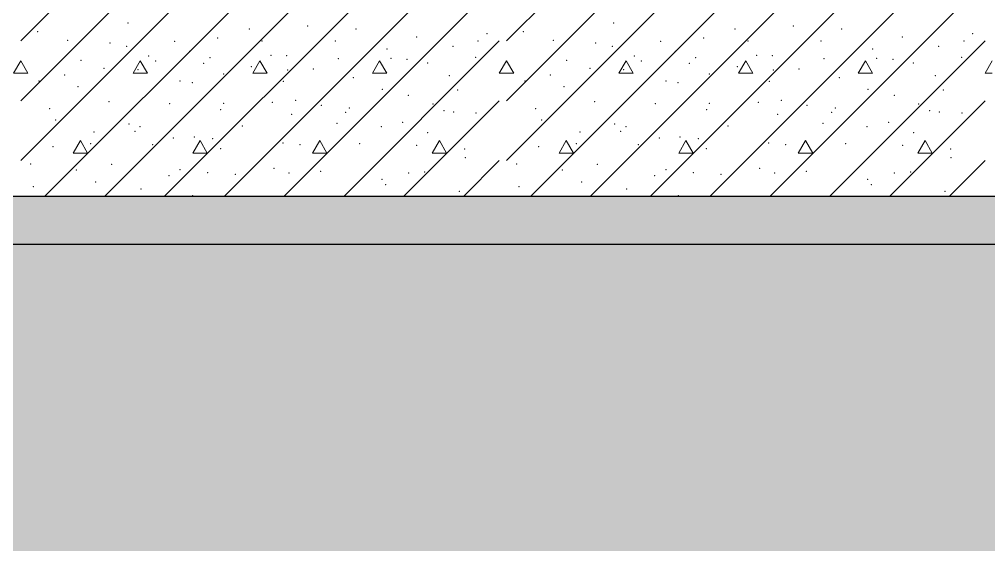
# Model space of a CAD drawing. Header units: millimetres. Extents: x 18162 to 7085488, y 72188 to 247925.
# Drawn here: x 3679762 to 3681787, y 88441 to 89538 of the extents above; entities that cross this region are included whole.
import ezdxf

# ---------------------------------------------------------------- set-up
doc = ezdxf.new("R2010")
doc.units = ezdxf.units.MM
doc.header["$MEASUREMENT"] = 0
doc.layers.add('Drawing & Figure', color=7, linetype='Continuous')
doc.layers.add('Structural - Bearing', color=7, linetype='Continuous')

# ---------------------------------------------------------------- blocks, each defined once
blk = doc.blocks.new('*X953', base_point=(3761974.7, 95118))
at = {"layer": 'Structural - Bearing', "color": 7, "linetype": 'Continuous', "lineweight": 9}
for p, q in [((3679764.7, 89242.9), (3680639.7, 90117.9)), ((3679764.7, 89367.9), (3680514.7, 90117.9)), ((3679764.7, 89492.9), (3680389.7, 90117.9)), ((3679814.8, 89168), (3680764.7, 90117.9)), ((3680779.8, 89242.9), (3681654.8, 90117.9)), ((3680779.8, 89367.9), (3681529.8, 90117.9)), ((3680779.8, 89492.9), (3681404.8, 90117.9)), ((3680829.9, 89168), (3681779.8, 90117.9)), ((3679939.8, 89168), (3680764.7, 89992.9)), ((3680954.9, 89168), (3681779.8, 89992.9)), ((3680064.8, 89168), (3680764.7, 89867.9)), ((3681079.9, 89168), (3681779.8, 89867.9)), ((3680189.8, 89168), (3680764.7, 89742.9)), ((3681204.9, 89168), (3681779.8, 89742.9)), ((3680314.8, 89168), (3680764.7, 89617.9)), ((3681329.9, 89168), (3681779.8, 89617.9)), ((3680439.8, 89168), (3680764.7, 89492.9)), ((3681454.9, 89168), (3681779.8, 89492.9)), ((3679749.5, 89425.3), (3679764.7, 89451.3)), ((3679779.8, 89425.3), (3679764.7, 89451.3)), ((3680014.7, 89451.3), (3679999.7, 89425.2)), ((3680029.8, 89425.3), (3680014.7, 89451.3)), ((3680264.7, 89451.3), (3680249.7, 89425.2)), ((3680279.8, 89425.3), (3680264.7, 89451.3)), ((3680514.7, 89451.3), (3680499.7, 89425.2)), ((3680529.8, 89425.3), (3680514.7, 89451.3)), ((3680764.7, 89425.3), (3680779.8, 89451.3)), ((3680794.9, 89425.3), (3680779.8, 89451.3)), ((3681029.8, 89451.3), (3681014.9, 89425.2)), ((3681044.9, 89425.3), (3681029.8, 89451.3)), ((3681279.8, 89451.3), (3681264.9, 89425.2)), ((3681294.9, 89425.3), (3681279.8, 89451.3)), ((3681529.8, 89451.3), (3681514.9, 89425.2)), ((3681544.9, 89425.3), (3681529.8, 89451.3)), ((3681779.8, 89425.3), (3681794.9, 89451.3)), ((3679764.7, 89425.2), (3679749.5, 89425.3)), ((3679764.7, 89425.2), (3679779.8, 89425.3)), ((3679999.7, 89425.2), (3680029.8, 89425.3)), ((3680249.7, 89425.2), (3680279.8, 89425.3)), ((3680499.7, 89425.2), (3680529.8, 89425.3)), ((3680779.8, 89425.2), (3680764.7, 89425.3)), ((3680779.8, 89425.2), (3680794.9, 89425.3)), ((3681014.9, 89425.2), (3681044.9, 89425.3)), ((3681264.9, 89425.2), (3681294.9, 89425.3)), ((3681514.9, 89425.2), (3681544.9, 89425.3)), ((3681794.9, 89425.2), (3681779.8, 89425.3)), ((3680564.8, 89168), (3680764.7, 89367.9)), ((3681579.9, 89168), (3681779.8, 89367.9)), ((3679874.5, 89258.6), (3679889.7, 89284.6)), ((3679889.7, 89284.6), (3679904.6, 89258.6)), ((3680124.5, 89258.6), (3680139.7, 89284.6)), ((3680139.7, 89284.6), (3680154.6, 89258.6)), ((3680374.5, 89258.6), (3680389.7, 89284.6)), ((3680389.7, 89284.6), (3680404.6, 89258.6)), ((3680624.5, 89258.6), (3680639.7, 89284.6)), ((3680639.7, 89284.6), (3680654.6, 89258.6)), ((3680889.7, 89258.6), (3680904.8, 89284.6)), ((3680904.8, 89284.6), (3680919.7, 89258.6)), ((3681139.7, 89258.6), (3681154.8, 89284.6)), ((3681154.8, 89284.6), (3681169.7, 89258.6)), ((3681389.7, 89258.6), (3681404.8, 89284.6)), ((3681404.8, 89284.6), (3681419.7, 89258.6)), ((3681639.7, 89258.6), (3681654.8, 89284.6)), ((3681654.8, 89284.6), (3681669.7, 89258.6)), ((3679904.6, 89258.6), (3679874.5, 89258.6)), ((3680154.6, 89258.6), (3680124.5, 89258.6)), ((3680404.6, 89258.6), (3680374.5, 89258.6)), ((3680654.6, 89258.6), (3680624.5, 89258.6)), ((3680919.7, 89258.6), (3680889.7, 89258.6)), ((3681169.7, 89258.6), (3681139.7, 89258.6)), ((3681419.7, 89258.6), (3681389.7, 89258.6)), ((3681669.7, 89258.6), (3681639.7, 89258.6)), ((3680689.8, 89168), (3680764.7, 89242.9)), ((3681704.9, 89168), (3681779.8, 89242.9))]:
    blk.add_line(p, q, dxfattribs=at)
for p in [(3679988.9, 89530.3), (3680364.5, 89523.9), (3681004.1, 89530.3), (3681379.6, 89523.9), (3679799.9, 89512), (3680242.2, 89517.5), (3680465.4, 89517.5), (3680592, 89501.4), (3680739.2, 89507.7), (3680815, 89512), (3681257.3, 89517.5), (3681480.5, 89517.5), (3681607.2, 89501.4), (3681754.3, 89507.7), (3679862.9, 89494.3), (3679951.1, 89488.7), (3679986, 89481.5), (3680086.6, 89491.7), (3680176.4, 89499), (3680269.3, 89492.8), (3680421.9, 89492.7), (3680667.8, 89481.5), (3680720.5, 89492.8), (3680878, 89494.3), (3680966.2, 89488.7), (3681001.1, 89481.5), (3681101.7, 89491.7), (3681191.6, 89499), (3681284.4, 89492.8), (3681437, 89492.7), (3681683, 89481.5), (3681735.6, 89492.8), (3680031.9, 89461.6), (3680117.8, 89471.1), (3680287.8, 89462.9), (3680320.3, 89461.9), (3680530, 89476.3), (3681047, 89461.6), (3681133, 89471.1), (3681302.9, 89462.9), (3681335.4, 89461.9), (3681545.1, 89476.3), (3679890.7, 89452.6), (3680046.6, 89451.2), (3680146.8, 89446.2), (3680160.3, 89457.7), (3680428.4, 89455.7), (3680538.3, 89456.5), (3680572.2, 89454.1), (3680615.1, 89447.1), (3680715.6, 89458.7), (3680905.8, 89452.6), (3681061.8, 89451.2), (3681162, 89446.2), (3681175.5, 89457.7), (3681443.6, 89455.7), (3681553.4, 89456.5), (3681587.3, 89454.1), (3681630.3, 89447.1), (3681730.7, 89458.7), (3679856.7, 89421.7), (3679939.1, 89435.6), (3680009.8, 89433.1), (3680188.9, 89424), (3680246.8, 89439.4), (3680322.3, 89432), (3680375.9, 89434), (3680660.5, 89420.4), (3680660.5, 89420.4), (3680871.8, 89421.7), (3680954.2, 89435.6), (3681024.9, 89433.1), (3681204, 89424), (3681262, 89439.4), (3681337.4, 89432), (3681391, 89434), (3681675.7, 89420.4), (3681675.7, 89420.4), (3679803.1, 89409.5), (3680097.7, 89409.2), (3680123.1, 89405.8), (3680313.8, 89408.5), (3680460, 89415.9), (3680818.2, 89409.5), (3681112.9, 89409.2), (3681138.2, 89405.8), (3681328.9, 89408.5), (3681475.1, 89415.9), (3679884.8, 89397.3), (3680520.1, 89391.9), (3680677.9, 89390.3), (3680900, 89397.3), (3681535.3, 89391.9), (3681693, 89390.3), (3679949.2, 89366.1), (3680075.8, 89361.8), (3680188.9, 89362.2), (3680290.9, 89364.5), (3680339.4, 89369), (3680574.9, 89379), (3680626.2, 89361.4), (3680964.3, 89366.1), (3681091, 89361.8), (3681204, 89362.2), (3681306, 89364.5), (3681354.5, 89369), (3681590, 89379), (3681641.4, 89361.4), (3679825.5, 89351.5), (3680182.7, 89349.1), (3680331.1, 89339.8), (3680392.9, 89358.3), (3680444, 89343.4), (3680451.7, 89353), (3680649.4, 89347.5), (3680669.5, 89344.4), (3680716.3, 89342.2), (3680840.6, 89351.5), (3681197.9, 89349.1), (3681346.2, 89339.8), (3681408, 89358.3), (3681459.1, 89343.4), (3681466.8, 89353), (3681664.5, 89347.5), (3681684.6, 89344.4), (3681731.5, 89342.2), (3679838.1, 89327.4), (3679991.1, 89319.7), (3680426, 89320.7), (3680563.1, 89323.2), (3680853.3, 89327.4), (3681006.2, 89319.7), (3681441.1, 89320.7), (3681578.2, 89323.2), (3679918.1, 89302.8), (3680003.5, 89304.2), (3680014.3, 89313.5), (3680227.6, 89315.1), (3680518.3, 89313.6), (3680615.4, 89301.2), (3680933.2, 89302.8), (3681018.6, 89304.2), (3681029.4, 89313.5), (3681242.7, 89315.1), (3681533.5, 89313.6), (3681630.5, 89301.2), (3680083.8, 89290.3), (3680127.4, 89292.1), (3680165.7, 89288.8), (3680312.5, 89279.5), (3681099, 89290.3), (3681142.5, 89292.1), (3681180.9, 89288.8), (3681327.7, 89279.5), (3679831.9, 89271.7), (3679910.8, 89278), (3680040.6, 89276.4), (3680182.5, 89268.1), (3680348.1, 89276.4), (3680473.3, 89278), (3680592.2, 89274.9), (3680692.7, 89267.2), (3680847.1, 89271.7), (3680925.9, 89278), (3681055.7, 89276.4), (3681197.6, 89268.1), (3681363.2, 89276.4), (3681488.4, 89278), (3681607.4, 89274.9), (3681707.8, 89267.2), (3680693.9, 89249.3), (3681709, 89249.3), (3679785.8, 89235.9), (3679881.1, 89223.1), (3679954.6, 89235.2), (3680097.9, 89223.7), (3680155.4, 89217.9), (3680294, 89227), (3680325.4, 89217.2), (3680325.4, 89217.2), (3680391.4, 89220.8), (3680575.4, 89217.2), (3680609.2, 89219.2), (3680801, 89235.9), (3680896.3, 89223.1), (3680969.7, 89235.2), (3681113, 89223.7), (3681170.5, 89217.9), (3681309.1, 89227), (3681340.5, 89217.2), (3681340.5, 89217.2), (3681406.5, 89220.8), (3681590.5, 89217.2), (3681624.4, 89219.2), (3679921.7, 89198), (3680074.6, 89211.5), (3680213.3, 89214), (3680519.6, 89203.8), (3680936.8, 89198), (3681089.7, 89211.5), (3681228.4, 89214), (3681534.7, 89203.8), (3679791, 89188.3), (3680015.8, 89183.7), (3680527.3, 89193), (3680681.1, 89178.8), (3680806.1, 89188.3), (3681030.9, 89183.7), (3681542.5, 89193), (3681696.2, 89178.8), (3680124, 89169.8), (3680355.8, 89168.3), (3681139.1, 89169.8), (3681370.9, 89168.3)]:
    blk.add_point(p, dxfattribs=at)

msp = doc.modelspace()

# ---------------------------------------------------------------- hatches: boundary and pattern name
at = {"linetype": 'Continuous', "lineweight": 13}
h = msp.add_hatch(dxfattribs=at)
h.set_pattern_fill('Earth_0003', color=254, style=0, pattern_type=2)
h.set_pattern_definition([(45, (3761974.73, 95118), (-275.7716, 275.7716), []), (45, (3761882.8, 95209.9), (-551.5433, 551.5433), []), (45, (3761790.9, 95301.85), (-551.5433, 551.5433), []), (135, (3761698.96, 95393.78), (91.92388, 91.92388), [390, -390])])
h.paths.add_polyline_path([(3610592.4, 72524.1), (3664229.1, 72524.1), (3726468.1, 72524.1), (3726468.1, 91687.6), (3688648.6, 91687.6), (3686029.1, 89068), (3684529.1, 89068), (3684429.1, 89068), (3664229.1, 89068), (3664129.1, 89068), (3640232.8, 89068), (3634482.8, 94818), (3610592.4, 94818)])
at = {"layer": 'Structural - Bearing', "linetype": 'Continuous', "lineweight": 9}
h = msp.add_hatch(dxfattribs=at)
h.set_pattern_fill('Structural_Concrete_0003', style=0, pattern_type=2)
h.set_pattern_definition([(0, (3761974.73, 95118), (0, 311.7691), [30, -150]), (0, (3762064.73, 95273.9), (0, 311.7691), [30, -150]), (60, (3761974.73, 95118), (-270, 155.8846), [30, -150]), (60, (3762154.73, 95118), (-270, 155.8846), [30, -150]), (120, (3762004.73, 95118), (270, 155.8846), [30, -150]), (120, (3762184.73, 95118), (270, 155.8846), [30, -150]), (0, (3761974.73, 95148.007), (0, 60), [0, -60, 0, -90]), (45, (3762004.73, 95148.007), (-42.426407, 42.426407), [0, -45, 0, -75])])
h.paths.add_polyline_path([(3664129.1, 89168), (3664129.1, 89068), (3684529.1, 89068), (3684529.1, 89168)])

# ---------------------------------------------------------------- linework, layer by layer
at = {"layer": 'Drawing & Figure', "color": 7, "linetype": 'Continuous', "lineweight": 13}
msp.add_lwpolyline([(3688648.6, 91687.6), (3686029.1, 89068), (3684529.1, 89068), (3640232.8, 89068), (3634482.8, 94818)], dxfattribs=at)
at = {"layer": 'Structural - Bearing', "color": 7, "linetype": 'Continuous', "lineweight": 25}
for p, q in [((3684429.1, 89168), (3664229.1, 89168)), ((3684529.1, 89068), (3664129.1, 89068))]:
    msp.add_line(p, q, dxfattribs=at)

# ---------------------------------------------------------------- block references
at = {"layer": 'Structural - Bearing', "lineweight": 0}
msp.add_blockref('*X953', (3761974.7, 95118), dxfattribs=at)

doc.saveas('drawing.dxf')
